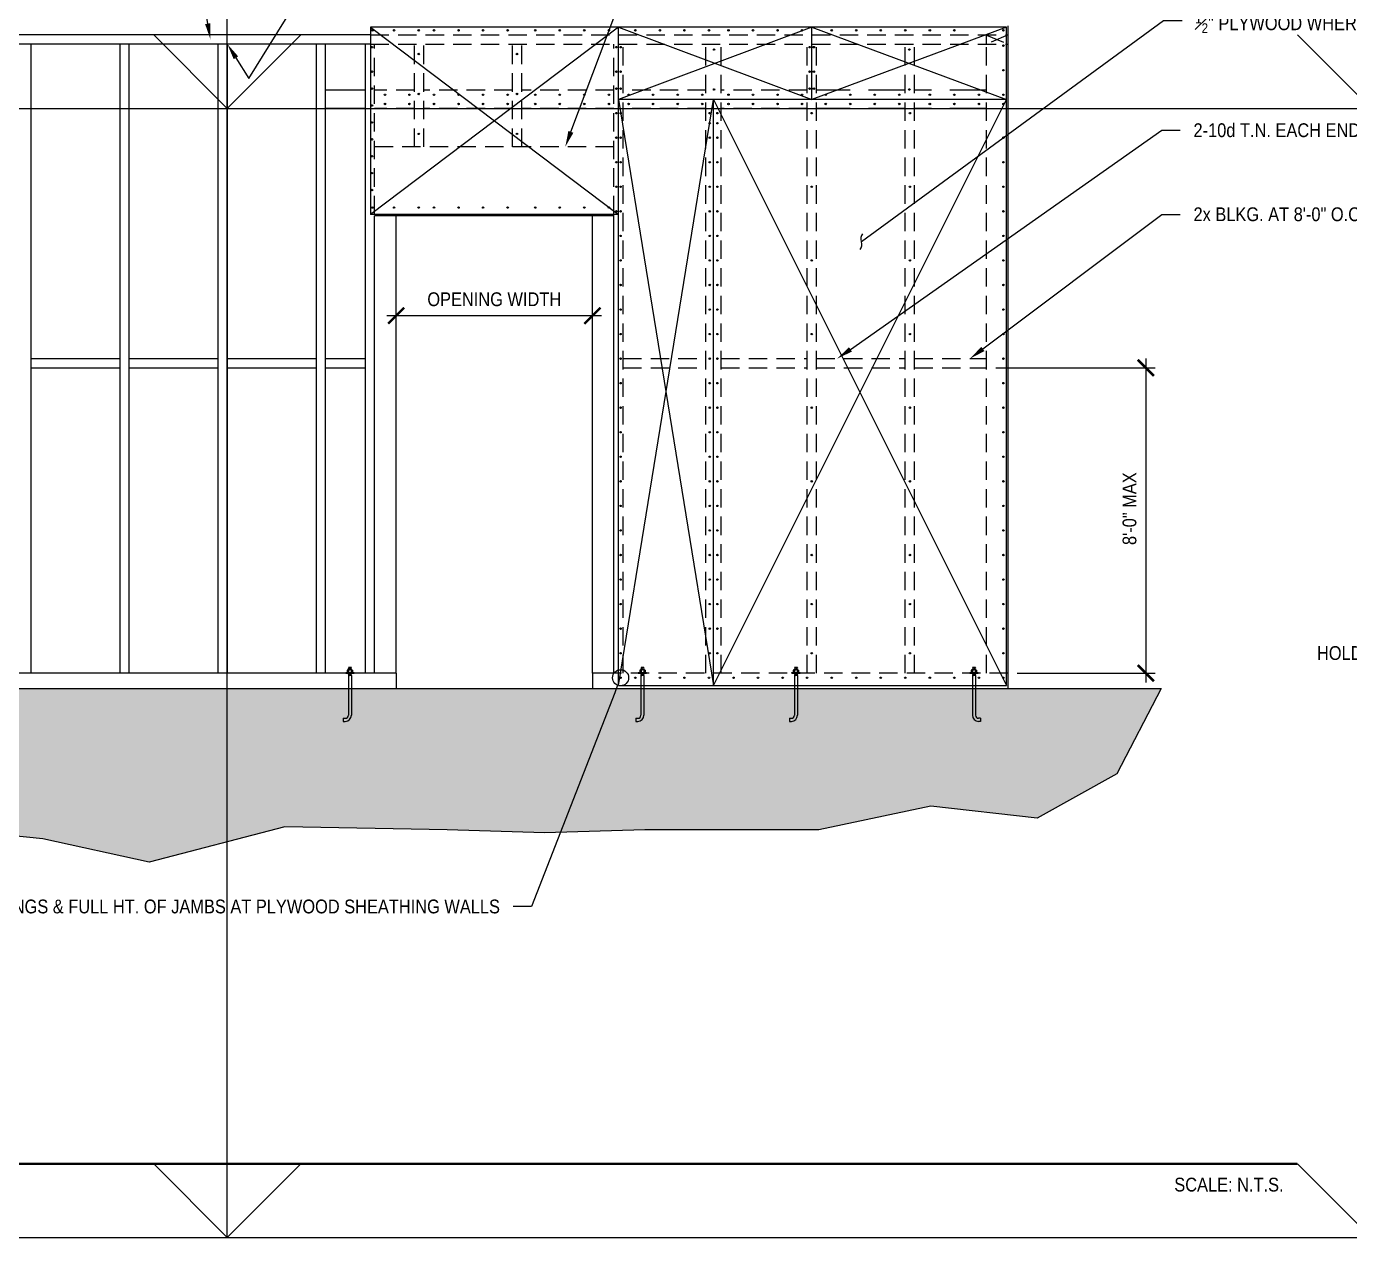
# Model space of a CAD drawing. Header units: inches. Extents: x -16404 to 14624, y -1591 to 16152.
# Drawn here: x -8974.7 to -8759, y 3552 to 3749.3 of the extents above; entities that cross this region are included whole.
import ezdxf
from ezdxf import colors
from ezdxf.entities.mleader import LeaderData, LeaderLine
from ezdxf.enums import TextEntityAlignment as Align
from ezdxf.math import Vec2, Vec3

# ---------------------------------------------------------------- set-up
doc = ezdxf.new("R2010")
doc.units = ezdxf.units.IN
doc.header["$LTSCALE"] = 24
doc.header["$MEASUREMENT"] = 0
for name, pattern in [('DASHED2', [0.375, 0.25, -0.125]), ('HIDDEN', [0.375, 0.25, -0.125]), ('HIDDEN2', [0.1875, 0.125, -0.0625])]:
    doc.linetypes.add(name, pattern=pattern)
doc.layers.get('0').update_dxf_attribs({"linetype": 'CONTINUOUS'})
doc.layers.get('DefPoints').update_dxf_attribs({"color": 251, "linetype": 'CONTINUOUS'})
doc.layers.add('NON-PLOT', color=253, linetype='CONTINUOUS', plot=False)
doc.layers.add('S-ANNO-GRID-NONPLOT', color=251, linetype='CONTINUOUS', plot=False)
for name, color, linetype in [('S-ANNO-DIMS', 2, 'CONTINUOUS'), ('S-ANNO-NOTE', 4, 'CONTINUOUS'), ('S-CONC', 4, 'CONTINUOUS'), ('S-SIMPSON', 2, 'CONTINUOUS'), ('S-WOOD', 3, 'CONTINUOUS')]:
    doc.layers.add(name, color=color, linetype=linetype)
doc.layers.add('S-HATCH2', color=2, linetype='CONTINUOUS', transparency=0.5)
doc.styles.add('Arial', font='arial.ttf', dxfattribs={"width": 0.85})
doc.dimstyles.new('DIM-24$0', dxfattribs={"dimscale": 24, "dimtxt": 0.09375, "dimasz": 0.109375, "dimexe": 0.0625, "dimexo": 0.0625, "dimgap": 0.0625, "dimtad": 1, "dimdec": 4, "dimzin": 11, "dimdsep": 46, "dimlunit": 4, "dimtxsty": 'Arial', "dimblk": 'ARCHTICK', "dimblk1": 'ARCHTICK', "dimblk2": 'ARCHTICK', "dimsah": 1, "dimcen": 0.125, "dimdle": 0.0625, "dimclrd": 256, "dimclre": 256, "dimclrt": 4, "dimadec": 0, "dimazin": 0, "dimtfac": 1, "dimtdec": 4, "dimtmove": 0, "dimatfit": 3, "dimldrblk": 'ARCHTICK', "dimfxl": 1, "dimfrac": 1, "dimtolj": 1, "dimtzin": 11, "dimarcsym": 0})

# ---------------------------------------------------------------- blocks, each defined once
blk = doc.blocks.new('_ARCHTICK')
at = {"color": 0, "linetype": 'ByBlock', "const_width": 0.15}
blk.add_lwpolyline([(-0.5, -0.5), (0.5, 0.5)], dxfattribs=at)
blk = doc.blocks.new('*D2150')
at = {"layer": 'DefPoints', "color": 0, "transparency": 16777216}
for p in [(-8818.19, 3693.72), (-8814.69, 3643.97), (-8792.24, 3643.97)]:
    blk.add_point(p, dxfattribs=at)
at = {"layer": 'S-ANNO-DIMS', "lineweight": -2, "transparency": 16777216}
for p, q in [((-8792.24, 3695.22), (-8792.24, 3642.47)), ((-8816.69, 3693.72), (-8790.74, 3693.72)), ((-8813.19, 3643.97), (-8790.74, 3643.97))]:
    blk.add_line(p, q, dxfattribs=at)
at = {"layer": 'S-ANNO-DIMS', "lineweight": -2, "transparency": 16777216, "xscale": 2.625, "yscale": 2.625, "zscale": 2.625}
for p, rotation in [((-8792.24, 3693.72), 90), ((-8792.24, 3643.97), 270)]:
    blk.add_blockref('_ARCHTICK', p, dxfattribs=dict(at, rotation=rotation))
at = {"layer": 'S-ANNO-DIMS', "color": 4, "transparency": 16777216, "insert": (-8794.89, 3670.77), "char_height": 2.25, "attachment_point": 5, "rotation": 90, "style": 'Arial'}
blk.add_mtext('\\A1;8\'-0" MAX', dxfattribs=at)
blk = doc.blocks.new('*D2152')
at = {"layer": 'DefPoints', "color": 0, "transparency": 16777216}
for p in [(-8914.44, 3702.22), (-8882.44, 3702.22), (-8882.44, 3702.22)]:
    blk.add_point(p, dxfattribs=at)
at = {"layer": 'S-ANNO-DIMS', "lineweight": -2, "transparency": 16777216}
blk.add_line((-8915.94, 3702.22), (-8880.94, 3702.22), dxfattribs=at)
at = {"layer": 'S-ANNO-DIMS', "lineweight": -2, "transparency": 16777216, "xscale": 2.625, "yscale": 2.625, "zscale": 2.625, "rotation": 180}
blk.add_blockref('_ARCHTICK', (-8914.44, 3702.22), dxfattribs=at)
at = {"layer": 'S-ANNO-DIMS', "lineweight": -2, "transparency": 16777216, "xscale": 2.625, "yscale": 2.625, "zscale": 2.625}
blk.add_blockref('_ARCHTICK', (-8882.44, 3702.22), dxfattribs=at)
at = {"layer": 'S-ANNO-DIMS', "color": 4, "transparency": 16777216, "insert": (-8898.44, 3704.88), "char_height": 2.25, "attachment_point": 5, "style": 'Arial'}
blk.add_mtext('\\A1;OPENING WIDTH', dxfattribs=at)
blk = doc.blocks.new('*U300')
at = {"const_width": 0.375}
blk.add_lwpolyline([(9, 0), (348.84, 0)], dxfattribs=at)
at = {"style": 'Arial', "width": 0.85}
for tag, p in [('DWG_TITLE_1', (15, 12.38)), ('DWG_TITLE_2', (15, 4.88))]:
    blk.add_attdef(tag, text='', height=5.25, dxfattribs=at).set_placement(p, align=Align.MIDDLE_LEFT)
blk.add_attdef('#', text='', height=6, dxfattribs=at).set_placement((0, 0), align=Align.MIDDLE_CENTER)
blk.add_attdef('SCALE', text='', height=2.25, dxfattribs=at).set_placement((346.59, -2.25), align=Align.TOP_RIGHT)
blk = doc.blocks.new('_DotBlank')
at = {"color": 0, "lineweight": -2}
blk.add_line((-0.5, 0), (-1, 0), dxfattribs=at)
blk.add_circle((0, 0), 0.5, dxfattribs=at)
blk = doc.blocks.new('_Integral')
at = {"color": 0, "linetype": 'ByBlock', "lineweight": -2}
for centre, start, end in [((0.445, -0.091), 102, 168), ((-0.445, 0.091), 282, 348)]:
    blk.add_arc(centre, 0.454, start, end, dxfattribs=at)
blk = doc.blocks.new('Se_24x36_DETAILS_GRID')
for p, q in [((7.7674, 7.6667), (7.7674, 15.3333)), ((7.7674, 7.6667), (8.2674, 8.1667)), ((0, 7.6667), (7.7674, 7.6667)), ((7.7674, 7.6667), (15.5348, 7.6667)), ((7.7674, 0), (7.7674, 7.6667)), ((7.7674, 0), (8.2674, 0.5)), ((0, 0), (7.7674, 0)), ((7.7674, 0), (15.5348, 0))]:
    blk.add_line(p, q)
at = {"linetype": 'DASHED2', "ltscale": 0.5}
for p, q in [((7.7674, 7.6667), (7.2674, 8.1667)), ((15.5348, 7.6667), (15.0348, 8.1667)), ((7.7674, 0), (7.2674, 0.5)), ((15.5348, 0), (15.0348, 0.5))]:
    blk.add_line(p, q, dxfattribs=at)

msp = doc.modelspace()

# ---------------------------------------------------------------- hatches: boundary and pattern name
at = {"layer": 'S-HATCH2'}
h = msp.add_hatch(dxfattribs=at)
h.set_pattern_fill('AR-CONC', color=256, scale=1.5, style=0)
h.set_pattern_definition([(50, (-14074.126, 1122.881), (10.758903, -0.941282), [1.125, -12.375]), (355, (-14074.126, 1122.881), (-2.08127, 11.282882), [0.9, -9.9]), (100.45144, (-14073.229, 1122.802), (8.677633, 10.3416), [0.956103, -10.517132]), (46.1842, (-14074.126, 1125.881), (16.00862, -2.48279), [1.6875, -18.5625]), (96.63564, (-14072.792, 1125.674), (14.01993, 14.61178), [1.434155, -15.775706]), (351.18416, (-14074.126, 1125.88), (14.01993, 14.61178), [1.35, -14.85]), (21, (-14072.626, 1125.131), (8.953606, -6.039283), [1.125, -12.375]), (326, (-14072.626, 1125.131), (3.64973, 10.87725), [0.9, -9.9]), (71.45144, (-14071.88, 1124.627), (12.603336, 4.837967), [0.956103, -10.517132]), (37.5, (-14074.126, 1122.8807), (0.1823978, 4.9934078), [0, -9.78, 0, -10.05, 0, -9.9375]), (7.5, (-14074.126, 1122.881), (3.946043, 5.9161757), [0, -5.73, 0, -9.555, 0, -3.7875]), (327.5, (-14077.471, 1122.8807), (8.0073365, -0.338323), [0, -3.75, 0, -11.7, 0, -15.525]), (317.5, (-14078.971, 1122.881), (8.7477925, 1.501575), [0, -4.875, 0, -7.77, 0, -11.025])])
h.paths.add_polyline_path([(-9064.88739, 3641.46955), (-9064.88739, 3621.03671), (-9059.08073, 3624.20176), (-9042.72836, 3622.75991), (-9030.70456, 3617.47315), (-9016.75696, 3620.35684), (-9001.84744, 3620.35684), (-8986.45698, 3618.43438), (-8972.02842, 3616.99253), (-8954.71415, 3613.14761), (-8932.59035, 3618.91499), (-8906.13799, 3618.43438), (-8890.26658, 3617.95376), (-8873.91421, 3618.43438), (-8845.53804, 3618.43438), (-8827.26187, 3622.2793), (-8809.94759, 3620.35684), (-8796.96189, 3627.56607), (-8789.71888, 3641.46955)])

# ---------------------------------------------------------------- linework, layer by layer
at = {"layer": 'NON-PLOT', "transparency": 33554495}
msp.add_lwpolyline([(-8789.71888, 3641.46955), (-8796.96189, 3627.56607), (-8809.94759, 3620.35684), (-8827.26187, 3622.2793), (-8845.53804, 3618.43438), (-8859.9666, 3618.43438), (-8873.91421, 3618.43438), (-8890.26658, 3617.95376), (-8906.13799, 3618.43438), (-8932.59035, 3618.91499), (-8954.71415, 3613.14761), (-8972.02842, 3616.99253), (-8986.45698, 3618.43438), (-9001.84744, 3620.35684), (-9016.75696, 3620.35684), (-9030.70456, 3617.47315), (-9042.72836, 3622.75991), (-9059.08073, 3624.20176), (-9064.88739, 3621.03671), (-9064.88739, 3754.31196)], dxfattribs=at)
at = {"layer": 'S-CONC'}
msp.add_line((-9064.88739, 3641.46955), (-8789.71888, 3641.46955), dxfattribs=at)
at = {"layer": 'S-SIMPSON'}
for p, q in [((-8922.16613, 3644.84104), (-8922.22944, 3644.73304)), ((-8922.22944, 3644.73304), (-8922.16613, 3644.62504)), ((-8922.19232, 3644.88573), (-8922.16613, 3644.84104)), ((-8921.73039, 3644.88573), (-8922.19232, 3644.88573)), ((-8921.73039, 3644.88573), (-8921.7937, 3644.77773)), ((-8921.7937, 3644.77773), (-8921.73039, 3644.66973)), ((-8921.73039, 3644.66973), (-8921.76019, 3644.61759)), ((-8874.48066, 3644.84104), (-8874.54397, 3644.73304)), ((-8874.54397, 3644.73304), (-8874.48066, 3644.62504)), ((-8874.50685, 3644.88573), (-8874.48066, 3644.84104)), ((-8874.04492, 3644.88573), (-8874.50685, 3644.88573)), ((-8874.04492, 3644.88573), (-8874.10823, 3644.77773)), ((-8874.10823, 3644.77773), (-8874.04492, 3644.66973)), ((-8874.04492, 3644.66973), (-8874.07472, 3644.61759)), ((-8849.45578, 3644.84104), (-8849.51909, 3644.73304)), ((-8849.51909, 3644.73304), (-8849.45578, 3644.62504)), ((-8849.48198, 3644.88573), (-8849.45578, 3644.84104)), ((-8849.02005, 3644.88573), (-8849.48198, 3644.88573)), ((-8849.02005, 3644.88573), (-8849.08336, 3644.77773)), ((-8849.08336, 3644.77773), (-8849.02005, 3644.66973)), ((-8849.02005, 3644.66973), (-8849.04984, 3644.61759)), ((-8820.44041, 3644.84104), (-8820.50372, 3644.73304)), ((-8820.50372, 3644.73304), (-8820.44041, 3644.62504)), ((-8820.00467, 3644.88573), (-8820.4666, 3644.88573)), ((-8820.4666, 3644.88573), (-8820.44041, 3644.84104)), ((-8820.00467, 3644.88573), (-8820.06798, 3644.77773)), ((-8820.06798, 3644.77773), (-8820.00467, 3644.66973)), ((-8820.00467, 3644.66973), (-8820.03447, 3644.61759)), ((-8922.65285, 3643.96955), (-8922.65285, 3644.05463)), ((-8922.65285, 3644.05463), (-8921.30256, 3644.05463)), ((-8922.65285, 3643.96955), (-8921.30256, 3643.96955)), ((-8922.4105, 3644.46526), (-8922.4105, 3644.05463)), ((-8921.65311, 3644.48742), (-8922.3023, 3644.48742)), ((-8922.16613, 3644.62504), (-8922.22944, 3644.51704)), ((-8922.22944, 3644.51704), (-8922.21208, 3644.48742)), ((-8922.17036, 3643.96955), (-8922.22944, 3643.8653)), ((-8922.22944, 3643.8653), (-8922.16613, 3643.75729)), ((-8922.16613, 3643.75729), (-8922.22502, 3643.65684)), ((-8922.22502, 3643.65684), (-8922.22502, 3637.10174)), ((-8922.1941, 3644.46526), (-8922.1941, 3644.05463)), ((-8921.76019, 3644.61759), (-8921.7937, 3644.56173)), ((-8921.7937, 3644.56173), (-8921.75015, 3644.48742)), ((-8921.75879, 3643.96955), (-8921.7937, 3643.90999)), ((-8921.7937, 3643.90999), (-8921.73039, 3643.80198)), ((-8921.73039, 3643.80198), (-8921.7937, 3643.69398)), ((-8921.7937, 3643.69398), (-8921.73039, 3643.58598)), ((-8921.76131, 3644.46526), (-8921.76131, 3644.05463)), ((-8921.73039, 3643.58598), (-8921.73039, 3637.10174)), ((-8921.54491, 3644.46526), (-8921.54491, 3644.05463)), ((-8921.30256, 3643.96955), (-8921.30256, 3644.05463)), ((-8874.96738, 3643.96955), (-8874.96738, 3644.05463)), ((-8874.96738, 3644.05463), (-8873.61709, 3644.05463)), ((-8874.96738, 3643.96955), (-8873.61709, 3643.96955)), ((-8874.72503, 3644.46526), (-8874.72503, 3644.05463)), ((-8873.96764, 3644.48742), (-8874.61683, 3644.48742)), ((-8874.48066, 3644.62504), (-8874.54397, 3644.51704)), ((-8874.54397, 3644.51704), (-8874.52661, 3644.48742)), ((-8874.48489, 3643.96955), (-8874.54397, 3643.8653)), ((-8874.54397, 3643.8653), (-8874.48066, 3643.75729)), ((-8874.48066, 3643.75729), (-8874.53955, 3643.65684)), ((-8874.53955, 3643.65684), (-8874.53955, 3637.10174)), ((-8874.50863, 3644.46526), (-8874.50863, 3644.05463)), ((-8874.07472, 3644.61759), (-8874.10823, 3644.56173)), ((-8874.10823, 3644.56173), (-8874.06468, 3644.48742)), ((-8874.07332, 3643.96955), (-8874.10823, 3643.90999)), ((-8874.10823, 3643.90999), (-8874.04492, 3643.80198)), ((-8874.04492, 3643.80198), (-8874.10823, 3643.69398)), ((-8874.10823, 3643.69398), (-8874.04492, 3643.58598)), ((-8874.07584, 3644.46526), (-8874.07584, 3644.05463)), ((-8874.04492, 3643.58598), (-8874.04492, 3637.10174)), ((-8873.85944, 3644.46526), (-8873.85944, 3644.05463)), ((-8873.61709, 3643.96955), (-8873.61709, 3644.05463)), ((-8849.9425, 3643.96955), (-8849.9425, 3644.05463)), ((-8849.9425, 3644.05463), (-8848.59221, 3644.05463)), ((-8849.9425, 3643.96955), (-8848.59221, 3643.96955)), ((-8849.70015, 3644.46526), (-8849.70015, 3644.05463)), ((-8848.94276, 3644.48742), (-8849.59195, 3644.48742)), ((-8849.45578, 3644.62504), (-8849.51909, 3644.51704)), ((-8849.51909, 3644.51704), (-8849.50173, 3644.48742)), ((-8849.46001, 3643.96955), (-8849.51909, 3643.8653)), ((-8849.51909, 3643.8653), (-8849.45578, 3643.75729)), ((-8849.45578, 3643.75729), (-8849.51467, 3643.65684)), ((-8849.51467, 3643.65684), (-8849.51467, 3637.10174)), ((-8849.48375, 3644.46526), (-8849.48375, 3644.05463)), ((-8849.04984, 3644.61759), (-8849.08336, 3644.56173)), ((-8849.08336, 3644.56173), (-8849.0398, 3644.48742)), ((-8849.04844, 3643.96955), (-8849.08336, 3643.90999)), ((-8849.08336, 3643.90999), (-8849.02005, 3643.80198)), ((-8849.02005, 3643.80198), (-8849.08336, 3643.69398)), ((-8849.08336, 3643.69398), (-8849.02005, 3643.58598)), ((-8849.05096, 3644.46526), (-8849.05096, 3644.05463)), ((-8849.02005, 3643.58598), (-8849.02005, 3637.10174)), ((-8848.83456, 3644.46526), (-8848.83456, 3644.05463)), ((-8848.59221, 3643.96955), (-8848.59221, 3644.05463)), ((-8820.92713, 3644.05463), (-8819.57684, 3644.05463)), ((-8820.92713, 3643.96955), (-8820.92713, 3644.05463)), ((-8820.92713, 3643.96955), (-8819.57684, 3643.96955)), ((-8820.68478, 3644.46526), (-8820.68478, 3644.05463)), ((-8819.92739, 3644.48742), (-8820.57658, 3644.48742)), ((-8820.44041, 3644.62504), (-8820.50372, 3644.51704)), ((-8820.50372, 3644.51704), (-8820.48636, 3644.48742)), ((-8820.44464, 3643.96955), (-8820.50372, 3643.8653)), ((-8820.50372, 3643.8653), (-8820.44041, 3643.75729)), ((-8820.44041, 3643.75729), (-8820.4993, 3643.65684)), ((-8820.4993, 3643.65684), (-8820.4993, 3637.10174)), ((-8820.46838, 3644.46526), (-8820.46838, 3644.05463)), ((-8820.03447, 3644.61759), (-8820.06798, 3644.56173)), ((-8820.06798, 3644.56173), (-8820.02443, 3644.48742)), ((-8820.03307, 3643.96955), (-8820.06798, 3643.90999)), ((-8820.06798, 3643.90999), (-8820.00467, 3643.80198)), ((-8820.00467, 3643.80198), (-8820.06798, 3643.69398)), ((-8820.06798, 3643.69398), (-8820.00467, 3643.58598)), ((-8820.03559, 3644.46526), (-8820.03559, 3644.05463)), ((-8820.00467, 3643.58598), (-8820.00467, 3637.10174)), ((-8819.81919, 3644.46526), (-8819.81919, 3644.05463)), ((-8819.57684, 3643.96955), (-8819.57684, 3644.05463)), ((-8923.04939, 3636.60712), (-8922.71964, 3636.60712)), ((-8923.04939, 3636.60712), (-8923.04939, 3636.11249)), ((-8923.04939, 3636.11249), (-8922.71964, 3636.11249)), ((-8875.36392, 3636.60712), (-8875.03417, 3636.60712)), ((-8875.36392, 3636.60712), (-8875.36392, 3636.11249)), ((-8875.36392, 3636.11249), (-8875.03417, 3636.11249)), ((-8850.33904, 3636.60712), (-8850.33904, 3636.11249)), ((-8850.33904, 3636.60712), (-8850.00929, 3636.60712)), ((-8850.33904, 3636.11249), (-8850.00929, 3636.11249)), ((-8819.1803, 3636.60712), (-8819.51005, 3636.60712)), ((-8819.1803, 3636.11249), (-8819.51005, 3636.11249)), ((-8819.1803, 3636.60712), (-8819.1803, 3636.11249))]:
    msp.add_line(p, q, dxfattribs=at)
at = {"layer": 'S-SIMPSON', "color": 8}
for p, q in [((-8922.16613, 3644.84104), (-8922.05713, 3644.88573)), ((-8922.16613, 3644.62504), (-8921.7937, 3644.77773)), ((-8874.48066, 3644.84104), (-8874.37165, 3644.88573)), ((-8874.48066, 3644.62504), (-8874.10823, 3644.77773)), ((-8849.45578, 3644.84104), (-8849.34678, 3644.88573)), ((-8849.45578, 3644.62504), (-8849.08336, 3644.77773)), ((-8820.44041, 3644.84104), (-8820.3314, 3644.88573)), ((-8820.44041, 3644.62504), (-8820.06798, 3644.77773)), ((-8921.73039, 3643.58598), (-8922.22502, 3643.58598)), ((-8922.16613, 3643.75729), (-8921.7937, 3643.90999)), ((-8922.05713, 3643.58598), (-8921.7937, 3643.69398)), ((-8921.97493, 3644.48742), (-8921.7937, 3644.56173)), ((-8874.48066, 3643.75729), (-8874.10823, 3643.90999)), ((-8874.37165, 3643.58598), (-8874.10823, 3643.69398)), ((-8874.28946, 3644.48742), (-8874.10823, 3644.56173)), ((-8849.45578, 3643.75729), (-8849.08336, 3643.90999)), ((-8849.34678, 3643.58598), (-8849.08336, 3643.69398)), ((-8849.26459, 3644.48742), (-8849.08336, 3644.56173)), ((-8820.44041, 3643.75729), (-8820.06798, 3643.90999)), ((-8820.3314, 3643.58598), (-8820.06798, 3643.69398)), ((-8820.24921, 3644.48742), (-8820.06798, 3644.56173))]:
    msp.add_line(p, q, dxfattribs=at)
at = {"layer": 'S-SIMPSON', "color": 1}
for p, q in [((-8874.04492, 3643.58598), (-8874.53955, 3643.58598)), ((-8849.02005, 3643.58598), (-8849.51467, 3643.58598)), ((-8820.00467, 3643.58598), (-8820.4993, 3643.58598))]:
    msp.add_line(p, q, dxfattribs=at)
at = {"layer": 'S-SIMPSON'}
for centre, radius, start, end in [((-8922.3023, 3644.21221), 0.27521, 66.8491196, 113.1508804), ((-8921.9777, 3643.41983), 1.06759, 78.3052299, 101.6947701), ((-8921.65311, 3644.21221), 0.27521, 66.8491196, 113.1508804), ((-8874.61683, 3644.21221), 0.27521, 66.8491196, 113.1508804), ((-8874.29223, 3643.41983), 1.06759, 78.3052299, 101.6947701), ((-8873.96764, 3644.21221), 0.27521, 66.8491196, 113.1508804), ((-8849.59195, 3644.21221), 0.27521, 66.8491196, 113.1508804), ((-8849.26736, 3643.41983), 1.06759, 78.3052299, 101.6947701), ((-8848.94276, 3644.21221), 0.27521, 66.8491196, 113.1508804), ((-8820.57658, 3644.21221), 0.27521, 66.8491196, 113.1508804), ((-8820.25198, 3643.41983), 1.06759, 78.3052299, 101.6947701), ((-8819.92739, 3644.21221), 0.27521, 66.8491196, 113.1508804), ((-8922.71964, 3637.10174), 0.49462, 270, 0), ((-8922.71964, 3637.10174), 0.98925, 270, 0), ((-8875.03417, 3637.10174), 0.49462, 270, 0), ((-8875.03417, 3637.10174), 0.98925, 270, 0), ((-8850.00929, 3637.10174), 0.49462, 270, 0), ((-8850.00929, 3637.10174), 0.98925, 270, 0), ((-8819.51005, 3637.10174), 0.98925, 180, 270), ((-8819.51005, 3637.10174), 0.49462, 180, 270)]:
    msp.add_arc(centre, radius, start, end, dxfattribs=at)
at = {"layer": 'S-WOOD', "color": 1}
for p, q in [((-8814.94134, 3749.21955), (-8918.6304, 3749.21955)), ((-8918.6304, 3749.21955), (-8878.19134, 3718.72839)), ((-8878.19134, 3749.21955), (-8918.6304, 3718.72839)), ((-8918.6304, 3749.21955), (-8918.6304, 3718.72839)), ((-8878.19134, 3641.96955), (-8878.19134, 3749.21955)), ((-8846.69134, 3749.21955), (-8878.19134, 3737.46955)), ((-8878.19134, 3749.21955), (-8846.69134, 3737.46955)), ((-8846.69134, 3749.21955), (-8814.94134, 3737.46955)), ((-8814.94134, 3749.21955), (-8846.69134, 3737.46955)), ((-8846.69134, 3737.46955), (-8846.69134, 3749.21955)), ((-8814.94134, 3641.96955), (-8814.94134, 3749.21955)), ((-8878.19134, 3737.46955), (-8862.69134, 3641.96955)), ((-8878.19134, 3641.96955), (-8862.69134, 3737.46955)), ((-8814.94134, 3737.46955), (-8878.19134, 3737.46955)), ((-8862.69134, 3641.96955), (-8814.94134, 3737.46955)), ((-8862.69134, 3737.46955), (-8814.94134, 3641.96955)), ((-8862.69134, 3641.96955), (-8862.69134, 3737.46955)), ((-8878.19134, 3718.72839), (-8918.6304, 3718.72839)), ((-8878.19134, 3641.96955), (-8814.94134, 3641.96955))]:
    msp.add_line(p, q, dxfattribs=at)
at = {"layer": 'S-WOOD'}
for p, q in [((-8814.69134, 3641.46955), (-8814.69134, 3749.46955)), ((-8918.6304, 3747.96955), (-9064.88739, 3747.96955)), ((-8918.6304, 3746.46955), (-9064.88739, 3746.46955)), ((-8973.94134, 3643.96955), (-8973.94134, 3746.46955)), ((-8959.44134, 3643.96955), (-8959.44134, 3746.46955)), ((-8957.94134, 3643.96955), (-8957.94134, 3746.46955)), ((-8943.44134, 3643.96955), (-8943.44134, 3746.46955)), ((-8941.94134, 3643.96955), (-8941.94134, 3746.46955)), ((-8927.44134, 3643.96955), (-8927.44134, 3746.46955)), ((-8925.94134, 3643.96955), (-8925.94134, 3746.46955)), ((-8919.44134, 3643.96955), (-8919.44134, 3746.46955)), ((-8818.19133, 3746.46955), (-8818.19133, 3747.93439)), ((-8919.44134, 3738.96955), (-8925.94134, 3738.96955)), ((-8919.44134, 3735.96955), (-8925.94134, 3735.96955)), ((-8878.94134, 3718.46953), (-8917.94134, 3718.46953)), ((-8917.94134, 3643.96955), (-8917.94134, 3718.46953)), ((-8914.44134, 3643.96955), (-8914.44134, 3718.46953)), ((-8882.44134, 3643.96955), (-8882.44134, 3718.46953)), ((-8878.94134, 3643.96955), (-8878.94134, 3718.72839)), ((-8973.94134, 3695.21955), (-8959.44134, 3695.21955)), ((-8957.94134, 3695.21955), (-8943.44134, 3695.21955)), ((-8941.94134, 3695.21955), (-8927.44134, 3695.21955)), ((-8925.94134, 3695.21955), (-8919.44134, 3695.21955)), ((-8973.94134, 3693.71955), (-8959.44134, 3693.71955)), ((-8957.94134, 3693.71955), (-8943.44134, 3693.71955)), ((-8941.94134, 3693.71955), (-8927.44134, 3693.71955)), ((-8925.94134, 3693.71955), (-8919.44134, 3693.71955)), ((-8915.44134, 3643.96955), (-9064.88739, 3643.96955)), ((-8914.44134, 3643.96955), (-8915.44134, 3643.96955)), ((-8914.44134, 3643.96955), (-8914.44134, 3641.46955)), ((-8878.19134, 3643.96955), (-8882.44134, 3643.96955)), ((-8882.44134, 3643.96955), (-8882.44134, 3641.46955))]:
    msp.add_line(p, q, dxfattribs=at)
at = {"layer": 'S-WOOD', "linetype": 'HIDDEN2'}
for p, q in [((-8918.6304, 3747.96955), (-8814.69134, 3747.96955)), ((-8918.6304, 3746.46955), (-8814.69134, 3746.46955)), ((-8917.94134, 3718.72839), (-8917.94134, 3746.46955)), ((-8911.44134, 3729.71953), (-8911.44134, 3746.46955)), ((-8909.94134, 3729.71953), (-8909.94134, 3746.46955)), ((-8895.44134, 3729.71953), (-8895.44134, 3746.46955)), ((-8893.94134, 3729.71953), (-8893.94134, 3746.46955)), ((-8878.94134, 3718.72839), (-8878.94134, 3746.46955)), ((-8877.44134, 3643.96955), (-8877.44134, 3746.46955)), ((-8863.94134, 3643.96955), (-8863.94134, 3746.46955)), ((-8861.44134, 3643.96955), (-8861.44134, 3746.46955)), ((-8847.44134, 3643.96955), (-8847.44134, 3746.46955)), ((-8845.94134, 3643.96955), (-8845.94134, 3746.46955)), ((-8831.44134, 3643.96955), (-8831.44134, 3746.46955)), ((-8829.94134, 3643.96955), (-8829.94134, 3746.46955)), ((-8814.69134, 3747.96955), (-8818.19133, 3746.46955)), ((-8818.19133, 3747.93439), (-8814.69134, 3746.46955)), ((-8818.19133, 3643.96955), (-8818.19133, 3746.46955)), ((-8911.44134, 3738.96955), (-8917.94134, 3738.96955)), ((-8895.44134, 3738.96955), (-8909.94134, 3738.96955)), ((-8878.94134, 3738.96955), (-8893.94134, 3738.96955)), ((-8863.94134, 3738.96955), (-8877.44134, 3738.96955)), ((-8847.44134, 3738.96955), (-8861.44134, 3738.96955)), ((-8911.44134, 3735.96955), (-8917.94134, 3735.96955)), ((-8895.44134, 3735.96955), (-8909.94134, 3735.96955)), ((-8878.94134, 3735.96955), (-8893.94134, 3735.96955)), ((-8863.94134, 3735.96955), (-8877.44134, 3735.96955)), ((-8847.44134, 3735.96955), (-8861.44134, 3735.96955)), ((-8878.94134, 3729.71953), (-8917.94134, 3729.71953)), ((-8877.44134, 3695.21955), (-8863.94134, 3695.21955)), ((-8861.44134, 3695.21955), (-8847.44134, 3695.21955)), ((-8845.94134, 3695.21955), (-8831.44134, 3695.21955)), ((-8829.94134, 3695.21955), (-8818.19133, 3695.21955)), ((-8877.44134, 3693.71955), (-8863.94134, 3693.71955)), ((-8861.44134, 3693.71955), (-8847.44134, 3693.71955)), ((-8845.94134, 3693.71955), (-8831.44134, 3693.71955)), ((-8829.94134, 3693.71955), (-8818.19133, 3693.71955)), ((-8814.69134, 3643.96955), (-8878.19134, 3643.96955))]:
    msp.add_line(p, q, dxfattribs=at)
at = {"layer": 'S-WOOD', "linetype": 'HIDDEN'}
for p, q in [((-8831.44134, 3738.96955), (-8845.94134, 3738.96955)), ((-8818.19133, 3738.96955), (-8829.94134, 3738.96955)), ((-8831.44134, 3735.96955), (-8845.94134, 3735.96955)), ((-8818.19133, 3735.96955), (-8829.94134, 3735.96955))]:
    msp.add_line(p, q, dxfattribs=at)
at = {"layer": 'S-WOOD', "color": 1}
for centre in [(-8918.28538, 3748.71955), (-8914.76041, 3748.71955), (-8910.76042, 3748.71955), (-8908.26041, 3748.71955), (-8904.26041, 3748.71955), (-8900.26041, 3748.71955), (-8896.26041, 3748.71955), (-8891.76041, 3748.71955), (-8887.76041, 3748.71955), (-8883.76041, 3748.71955), (-8879.76041, 3748.71955), (-8875.44132, 3748.71955), (-8871.44132, 3748.71955), (-8867.44132, 3748.71955), (-8863.44132, 3748.71955), (-8860.26041, 3748.71955), (-8856.26041, 3748.71955), (-8852.26041, 3748.71955), (-8848.26041, 3748.71955), (-8843.44133, 3748.71955), (-8839.44133, 3748.71955), (-8835.44133, 3748.71955), (-8831.44133, 3748.71955), (-8827.44133, 3748.71955), (-8823.44133, 3748.71955), (-8815.44134, 3748.71955), (-8918.35003, 3745.97338), (-8878.53264, 3745.97338), (-8877.85003, 3745.97338), (-8847.03264, 3745.97338), (-8846.35003, 3745.97338), (-8815.44134, 3746.21955), (-8910.74491, 3744.85058), (-8894.74491, 3744.85058), (-8862.60994, 3745.58326), (-8830.77946, 3745.58326), (-8918.35003, 3741.97338), (-8878.53264, 3741.97338), (-8877.85003, 3741.97338), (-8847.03264, 3741.97338), (-8846.35003, 3741.97338), (-8815.44134, 3742.21955), (-8918.35003, 3739.21953), (-8916.26041, 3738.21955), (-8912.26041, 3738.21955), (-8910.74491, 3738.3423), (-8908.26041, 3738.21955), (-8904.26041, 3738.21955), (-8900.26041, 3738.21955), (-8896.26041, 3738.21955), (-8894.74491, 3738.3423), (-8891.76041, 3738.21955), (-8887.76041, 3738.21955), (-8883.76041, 3738.21955), (-8879.76041, 3738.21955), (-8878.53264, 3739.21953), (-8877.85003, 3739.21953), (-8876.54293, 3738.21955), (-8872.54293, 3738.21955), (-8868.54293, 3738.21955), (-8864.54293, 3738.21955), (-8862.60994, 3739.07498), (-8860.26041, 3738.21955), (-8856.26041, 3738.21955), (-8852.26041, 3738.21955), (-8848.26041, 3738.21955), (-8847.03264, 3739.21953), (-8846.35003, 3739.21953), (-8844.41635, 3738.21955), (-8840.41635, 3738.21955), (-8836.41636, 3738.21955), (-8832.41636, 3738.21955), (-8830.77946, 3739.07498), (-8827.44133, 3738.21955), (-8823.44133, 3738.21955), (-8819.44133, 3738.21955), (-8815.44134, 3738.21955), (-8918.35003, 3736.46568), (-8916.26041, 3736.71955), (-8912.26041, 3736.71955), (-8908.26041, 3736.71955), (-8904.26041, 3736.71955), (-8900.26041, 3736.71955), (-8896.26041, 3736.71955), (-8891.76041, 3736.71955), (-8887.76041, 3736.71955), (-8883.76041, 3736.71955), (-8879.76041, 3736.71955), (-8878.53264, 3735.21953), (-8877.85003, 3735.21953), (-8876.54293, 3736.71955), (-8872.54293, 3736.71955), (-8868.54293, 3736.71955), (-8864.54293, 3736.71955), (-8863.31634, 3735.21953), (-8862.06634, 3735.21953), (-8860.26041, 3736.71955), (-8856.26041, 3736.71955), (-8852.26041, 3736.71955), (-8848.26041, 3736.71955), (-8846.69134, 3735.21953), (-8844.41635, 3736.71955), (-8840.41635, 3736.71955), (-8836.41636, 3736.71955), (-8832.41636, 3736.71955), (-8830.69134, 3735.21953), (-8827.44133, 3736.71955), (-8823.44133, 3736.71955), (-8819.44133, 3736.71955), (-8815.44134, 3736.71955), (-8918.35003, 3733.71183), (-8863.31634, 3733.58326), (-8862.06634, 3733.58326), (-8918.35003, 3730.95798), (-8910.74491, 3731.83402), (-8894.74491, 3731.83402), (-8878.53264, 3731.21953), (-8877.85003, 3731.21953), (-8863.31634, 3731.21953), (-8862.06634, 3731.21953), (-8815.44134, 3731.21953), (-8918.35003, 3728.20413), (-8878.53264, 3727.21953), (-8877.85003, 3727.21953), (-8863.31634, 3727.21953), (-8862.06634, 3727.21953), (-8815.44134, 3727.21953), (-8918.35003, 3725.45028), (-8918.35003, 3722.69643), (-8878.53264, 3723.21953), (-8877.85003, 3723.21953), (-8863.31634, 3723.21953), (-8862.06634, 3723.21953), (-8846.69134, 3723.21953), (-8830.69134, 3723.21953), (-8815.44134, 3723.21953), (-8918.28538, 3719.84226), (-8914.76041, 3719.84226), (-8910.76042, 3719.84226), (-8908.26041, 3719.84226), (-8904.26041, 3719.84226), (-8900.26041, 3719.84226), (-8896.26041, 3719.84226), (-8891.76041, 3719.84226), (-8887.76041, 3719.84226), (-8883.76041, 3719.84226), (-8879.76041, 3719.84226), (-8878.53264, 3719.21953), (-8877.85003, 3719.21953), (-8863.31634, 3719.21953), (-8862.06634, 3719.21953), (-8815.44134, 3719.21953), (-8877.85003, 3715.21953), (-8863.31634, 3715.21953), (-8862.06634, 3715.21953), (-8815.44134, 3715.21953), (-8877.85003, 3711.21953), (-8863.31634, 3711.21953), (-8862.06634, 3711.21953), (-8846.69134, 3711.21953), (-8830.69134, 3711.21953), (-8815.44134, 3711.21953), (-8877.85003, 3707.21954), (-8863.31634, 3707.21954), (-8862.06634, 3707.21954), (-8815.44134, 3707.21954), (-8877.85003, 3703.21954), (-8863.31634, 3703.21954), (-8862.06634, 3703.21954), (-8815.44134, 3703.21954), (-8877.85003, 3699.21954), (-8863.31634, 3699.21954), (-8862.06634, 3699.21954), (-8846.69134, 3699.21954), (-8830.69134, 3699.21954), (-8815.44134, 3699.21954), (-8877.85003, 3695.21954), (-8863.31634, 3695.21954), (-8862.06634, 3695.21954), (-8815.44134, 3695.21954), (-8877.85003, 3691.21954), (-8863.31634, 3691.21954), (-8862.06634, 3691.21954), (-8815.44134, 3691.21954), (-8877.85003, 3687.21954), (-8863.31634, 3687.21954), (-8862.06634, 3687.21954), (-8846.69134, 3687.21954), (-8830.69134, 3687.21954), (-8815.44134, 3687.21954), (-8877.85003, 3683.21954), (-8863.31634, 3683.21954), (-8862.06634, 3683.21954), (-8815.44134, 3683.21954), (-8877.85003, 3679.21954), (-8863.31634, 3679.21954), (-8862.06634, 3679.21954), (-8815.44134, 3679.21954), (-8877.85003, 3675.21954), (-8863.31634, 3675.21954), (-8862.06634, 3675.21954), (-8846.69134, 3675.21954), (-8830.69134, 3675.21954), (-8815.44134, 3675.21954), (-8877.85003, 3671.21954), (-8863.31634, 3671.21954), (-8862.06634, 3671.21954), (-8815.44134, 3671.21954), (-8877.85003, 3667.21955), (-8863.31634, 3667.21955), (-8862.06634, 3667.21955), (-8815.44134, 3667.21955), (-8877.85003, 3663.21955), (-8863.31634, 3663.21955), (-8862.06634, 3663.21955), (-8846.69134, 3663.21955), (-8830.69134, 3663.21955), (-8815.44134, 3663.21955), (-8877.85003, 3659.21955), (-8863.31634, 3659.21955), (-8862.06634, 3659.21955), (-8815.44134, 3659.21955), (-8877.85003, 3655.21955), (-8863.31634, 3655.21955), (-8862.06634, 3655.21955), (-8846.69134, 3655.21955), (-8830.69134, 3655.21955), (-8815.44134, 3655.21955), (-8877.85003, 3651.21955), (-8863.31634, 3651.21955), (-8862.06634, 3651.21955), (-8815.44134, 3651.21955), (-8877.85003, 3647.21955), (-8863.31634, 3647.21955), (-8862.06634, 3647.21955), (-8846.69134, 3647.21955), (-8830.69134, 3647.21955), (-8815.44134, 3647.21955), (-8877.85003, 3643.21955), (-8875.44132, 3643.21955), (-8871.44132, 3643.21955), (-8867.44132, 3643.21955), (-8863.44132, 3643.21955), (-8859.44132, 3643.21955), (-8855.44133, 3643.21955), (-8851.44133, 3643.21955), (-8847.44133, 3643.21955), (-8843.44133, 3643.21955), (-8839.44133, 3643.21955), (-8835.44133, 3643.21955), (-8831.44133, 3643.21955), (-8827.44133, 3643.21955), (-8823.44133, 3643.21955), (-8819.44133, 3643.21955), (-8815.44134, 3643.21955)]:
    msp.add_circle(centre, 0.11946, dxfattribs=at)

# ---------------------------------------------------------------- block references
at = {"layer": 'S-ANNO-GRID-NONPLOT', "xscale": 24, "yscale": 24, "zscale": 24}
msp.add_blockref('Se_24x36_DETAILS_GRID', (-9128.3678, 3552), dxfattribs=at)
at = {"layer": 'S-ANNO-NOTE'}
ref = msp.add_blockref('*U300', (-9116.3678, 3564), dxfattribs=at)
ref.add_attrib('SCALE', 'SCALE: N.T.S.', dxfattribs={"layer": '0', "height": 2.25, "style": 'Arial', "width": 0.85}).set_placement((-8769.7814, 3561.75), align=Align.TOP_RIGHT)

# ---------------------------------------------------------------- dimensions: what is measured, and where the dimension line sits
at = {"layer": 'S-ANNO-DIMS'}
dim = msp.add_linear_dim(base=(-8882.44134, 3702.21954), p1=(-8914.44134, 3702.21954), p2=(-8882.44134, 3702.21954), text='OPENING WIDTH', dimstyle='DIM-24$0', dxfattribs=at)
dim.commit()
dim.dimension.update_dxf_attribs({"geometry": '*D2152', "text_midpoint": (-8898.44134, 3704.88368)})
dim = msp.add_linear_dim(base=(-8792.23851, 3643.96955), p1=(-8818.19133, 3693.71955), p2=(-8814.69134, 3643.96955), angle=270, text='8\'-0" MAX', dimstyle='DIM-24$0', dxfattribs=at)
dim.commit()
dim.dimension.update_dxf_attribs({"geometry": '*D2150', "text_midpoint": (-8792.23851, 3670.76755), "dimtype": 160})

# ---------------------------------------------------------------- leaders
at = {"layer": 'S-ANNO-NOTE'}
ml = msp.add_multileader_mtext('Standard', dxfattribs=at)
ml.set_content('{\\C4;2-2x DOUBLE TOP PLATE}', color=4, style='Arial')
ml.set_leader_properties(color=2)
ml.build(insert=Vec2(0, 0))
ml.multileader.update_dxf_attribs({"dogleg_length": 0.36, "arrow_head_size": 2.625, "scale": 24})
ctx = ml.context
ctx.base_point, ctx.scale, ctx.char_height, ctx.arrow_head_size, ctx.landing_gap_size, ctx.plane_origin = Vec3(-8979.05906, 3770.33834), 24, 2.25, 2.625, 2.16, Vec3(-8909.22549, 4068.67316)
ctx.text_align_type = 2
notes = []
notes.append((ctx, [(0, (1, 1, 0), (-8948.7721, 3770.33834), (-1, 0), 3, [(0, [(-8944.69252, 3747.21955)], 0, [])])]))
ctx.mtext.insert, ctx.mtext.width, ctx.mtext.alignment, ctx.mtext.flow_direction = Vec3(-8953.9321, 3771.46334), 24.1980443, 3, 5
ml = msp.add_multileader_mtext('Standard', dxfattribs=at)
ml.set_content('{\\C4;2-16d T.N. STUDS TO TOP PLATE}', color=4, style='Arial')
ml.set_leader_properties(color=2)
ml.build(insert=Vec2(0, 0))
ml.multileader.update_dxf_attribs({"dogleg_length": 21.88349, "arrow_head_size": 2.625, "scale": 24})
ctx = ml.context
ctx.base_point, ctx.scale, ctx.char_height, ctx.arrow_head_size, ctx.landing_gap_size, ctx.plane_origin = Vec3(-8917.14162, 3770.33834), 24, 2.25, 2.625, 2.16, Vec3(-8974.65703, 4210.39939)
notes.append((ctx, [(0, (1, 1, 0), (-8920.14162, 3770.33834), (1, 0), 3, [(0, [(-8941.94134, 3746.46955), (-8938.45614, 3740.89264)], 0, [])])]))
ctx.mtext.insert, ctx.mtext.width, ctx.mtext.flow_direction = Vec3(-8914.98162, 3771.48253), 28.4878136, 5
ml = msp.add_multileader_mtext('Standard', dxfattribs=at)
ml.set_content('{\\C4;HEADER PER OPENING IN STUD WALL TYPICAL DETAIL U.O.N. }', color=4, style='Arial')
ml.set_leader_properties(color=2)
ml.build(insert=Vec2(0, 0))
ml.multileader.update_dxf_attribs({"dogleg_length": 0.36, "arrow_head_size": 2.625, "scale": 24})
ctx = ml.context
ctx.base_point, ctx.scale, ctx.char_height, ctx.arrow_head_size, ctx.landing_gap_size, ctx.plane_origin = Vec3(-8868.61742, 3770.33834), 24, 2.25, 2.625, 2.16, Vec3(-8915.32421, 4068.67316)
notes.append((ctx, [(0, (1, 1, 0), (-8871.61742, 3770.33834), (1, 0), 3, [(0, [(-8886.87203, 3729.71953)], 0, [])])]))
ctx.mtext.insert, ctx.mtext.width, ctx.mtext.flow_direction = Vec3(-8866.45742, 3771.48253), 28.8234122, 5
ml = msp.add_multileader_mtext('Standard', dxfattribs=at)
ml.set_content('\\A1;{\\H0.7x;\\C4;\\S1#2;\\H1.42857x;" PLYWOOD WHERE OCCURS PER PLAN & AT EXTERIOR}', color=4, style='Arial')
ml.set_leader_properties(color=2)
ml.set_arrow_properties(name='INTEGRAL')
ml.build(insert=Vec2(0, 0))
ml.multileader.update_dxf_attribs({"dogleg_length": 0.36, "arrow_head_size": 2.625, "scale": 24})
ctx = ml.context
ctx.base_point, ctx.scale, ctx.char_height, ctx.arrow_head_size, ctx.landing_gap_size, ctx.plane_origin = Vec3(-8786.33542, 3750.29755), 24, 2.25, 2.625, 2.16, Vec3(-8833.04221, 4048.63238)
notes.append((ctx, [(0, (1, 1, 0), (-8789.33542, 3750.29755), (1, 0), 3, [(0, [(-8838.60506, 3714.2852)], 0, [])])]))
ctx.mtext.insert, ctx.mtext.width, ctx.mtext.flow_direction = Vec3(-8784.17542, 3751.44174), 29.4027233, 5
ml = msp.add_multileader_mtext('Standard', dxfattribs=at)
ml.set_content('HDR', color=4, style='Arial')
ml.set_leader_properties(color=2)
ml.build(insert=Vec2(0, 0))
ml.multileader.update_dxf_attribs({"dogleg_length": 0.36, "arrow_head_size": 2.625, "scale": 24})
ctx = ml.context
ctx.base_point, ctx.scale, ctx.char_height, ctx.arrow_head_size, ctx.landing_gap_size, ctx.plane_origin = Vec3(-8536.36227, 3733.22799), 24, 2.25, 2.625, 2.16, Vec3(-8483.95515, 4031.56281)
ctx.text_align_type = 2
notes.append((ctx, [(0, (1, 1, 0), (-8523.50176, 3733.22799), (-1, 0), 3, [(0, [(-8521.56494, 3742.89111)], 0, [])])]))
ctx.mtext.insert, ctx.mtext.width, ctx.mtext.alignment, ctx.mtext.flow_direction = Vec3(-8528.66176, 3734.35299), 24.1980443, 3, 5
ml = msp.add_multileader_mtext('Standard', dxfattribs=at)
ml.set_content('2-10d T.N. EACH END OF BLK.', color=4, style='Arial')
ml.set_leader_properties(color=2)
ml.build(insert=Vec2(0, 0))
ml.multileader.update_dxf_attribs({"dogleg_length": 0.36, "arrow_head_size": 2.625, "scale": 24})
ctx = ml.context
ctx.base_point, ctx.scale, ctx.char_height, ctx.arrow_head_size, ctx.landing_gap_size, ctx.plane_origin = Vec3(-8786.62494, 3732.42171), 24, 2.25, 2.625, 2.16, Vec3(-8833.33172, 4030.75654)
notes.append((ctx, [(0, (1, 1, 0), (-8789.62494, 3732.42171), (1, 0), 3, [(0, [(-8842.52856, 3695.21955)], 0, [])])]))
ctx.mtext.insert, ctx.mtext.width, ctx.mtext.flow_direction = Vec3(-8784.46494, 3733.5659), 24.8531393, 5
ml = msp.add_multileader_mtext('Standard', dxfattribs=at)
ml.set_content('{\\C256;3x POST MIN @ HOLD-DOWN}', color=4, style='Arial')
ml.set_leader_properties(color=2)
ml.build(insert=Vec2(0, 0))
ml.multileader.update_dxf_attribs({"dogleg_length": 0.36, "arrow_head_size": 2.625, "scale": 24})
ctx = ml.context
ctx.base_point, ctx.scale, ctx.char_height, ctx.arrow_head_size, ctx.landing_gap_size, ctx.plane_origin = Vec3(-8535.48533, 3719.73835), 24, 2.25, 2.625, 2.16, Vec3(-8468.89492, 4018.07317)
ctx.text_align_type = 2
notes.append((ctx, [(0, (1, 1, 0), (-8508.44153, 3719.73835), (-1, 0), 3, [(0, [(-8505.56494, 3724.27462)], 0, [])])]))
ctx.mtext.insert, ctx.mtext.width, ctx.mtext.alignment, ctx.mtext.flow_direction = Vec3(-8513.60153, 3720.88253), 24.1980443, 3, 5
ml = msp.add_multileader_mtext('Standard', dxfattribs=at)
ml.set_content('2x BLKG. AT 8\'-0" O.C. MAX', color=4, style='Arial')
ml.set_leader_properties(color=2)
ml.build(insert=Vec2(0, 0))
ml.multileader.update_dxf_attribs({"dogleg_length": 0.36, "arrow_head_size": 2.625, "scale": 24})
ctx = ml.context
ctx.base_point, ctx.scale, ctx.char_height, ctx.arrow_head_size, ctx.landing_gap_size, ctx.plane_origin = Vec3(-8786.62494, 3718.72426), 24, 2.25, 2.625, 2.16, Vec3(-8833.33172, 4017.05908)
notes.append((ctx, [(0, (1, 1, 0), (-8789.62494, 3718.72426), (1, 0), 3, [(0, [(-8820.89252, 3695.21955)], 0, [])])]))
ctx.mtext.insert, ctx.mtext.width, ctx.mtext.flow_direction = Vec3(-8784.46494, 3719.86844), 24.8531393, 5
ml = msp.add_multileader_mtext('Standard', dxfattribs=at)
ml.set_content('{\\C256;3x BLKG @ OPENINGS W/ PLYWD}', color=4, style='Arial')
ml.set_leader_properties(color=2)
ml.build(insert=Vec2(0, 0))
ml.multileader.update_dxf_attribs({"dogleg_length": 0.36, "arrow_head_size": 2.625, "scale": 24})
ctx = ml.context
ctx.base_point, ctx.scale, ctx.char_height, ctx.arrow_head_size, ctx.landing_gap_size, ctx.plane_origin = Vec3(-8533.11154, 3703.2929), 24, 2.25, 2.625, 2.16, Vec3(-8468.26403, 4001.62772)
ctx.text_align_type = 2
notes.append((ctx, [(0, (1, 1, 0), (-8507.81064, 3703.2929), (-1, 0), 3, [(0, [(-8479.90879, 3697.05779)], 0, [])])]))
ctx.mtext.insert, ctx.mtext.width, ctx.mtext.alignment, ctx.mtext.flow_direction = Vec3(-8512.97064, 3704.4179), 27.7201309, 3, 5
ml = msp.add_multileader_mtext('Standard', dxfattribs=at)
ml.set_content('{\\C256;PROVIDE 4x POST CRIPPLE WHERE HD IN HDR OCCURS}', color=4, style='Arial')
ml.set_leader_properties(color=2)
ml.build(insert=Vec2(0, 0))
ml.multileader.update_dxf_attribs({"dogleg_length": 0.36, "arrow_head_size": 2.625, "scale": 24})
ctx = ml.context
ctx.base_point, ctx.scale, ctx.char_height, ctx.arrow_head_size, ctx.landing_gap_size, ctx.plane_origin = Vec3(-8532.07698, 3682.61788), 24, 2.25, 2.625, 2.16, Vec3(-8468.26403, 3974.10979)
ctx.text_align_type = 1
notes.append((ctx, [(1, (1, 1, 0), (-8532.43698, 3682.61788), (1, 0), 0.36, [(0, [(-8505.56494, 3689.72068)], 0, []), (1, [(-8537.56494, 3689.71401)], 0, [])])]))
ctx.mtext.insert, ctx.mtext.width, ctx.mtext.alignment, ctx.mtext.flow_direction = Vec3(-8520.36688, 3683.76207), 22.7306494, 2, 5
ml = msp.add_multileader_mtext('Standard', dxfattribs=at)
ml.set_content('{\\C256;HOLDOWN PER PLAN, TYP}', color=4, style='Arial')
ml.set_leader_properties(color=2)
ml.build(insert=Vec2(0, 0))
ml.multileader.update_dxf_attribs({"dogleg_length": 0.36, "arrow_head_size": 2.625, "scale": 24})
ctx = ml.context
ctx.base_point, ctx.scale, ctx.char_height, ctx.arrow_head_size, ctx.landing_gap_size, ctx.plane_origin = Vec3(-8751.85069, 3647.01894), 24, 2.25, 2.625, 2.16, Vec3(-8685.04372, 3945.35376)
ctx.text_align_type = 2
notes.append((ctx, [(0, (1, 1, 0), (-8724.59034, 3647.01894), (-1, 0), 3, [(0, [(-8701.57248, 3660.77791)], 0, [])])]))
ctx.mtext.insert, ctx.mtext.width, ctx.mtext.alignment, ctx.mtext.flow_direction = Vec3(-8729.75034, 3648.36648), 24.1980443, 3, 5
ml = msp.add_multileader_mtext('Standard', dxfattribs=at)
ml.set_content('{\\C256;HOLDOWNS IF INDICATED ON PLANS}', color=4, style='Arial')
ml.set_leader_properties(color=2)
ml.build(insert=Vec2(0, 0))
ml.multileader.update_dxf_attribs({"dogleg_length": 0.36, "arrow_head_size": 2.625, "scale": 24})
ctx = ml.context
ctx.base_point, ctx.scale, ctx.char_height, ctx.arrow_head_size, ctx.landing_gap_size, ctx.plane_origin = Vec3(-8672.72924, 3632.99168), 24, 2.25, 2.625, 2.16, Vec3(-8597.14675, 3928.66608)
ctx.text_align_type = 2
notes.append((ctx, [(0, (1, 1, 0), (-8646.7291, 3632.99168), (-1, 0), 3, [(1, [(-8619.19442, 3654.09701), (-8656.43858, 3655.6617)], 0, [])])]))
ctx.mtext.insert, ctx.mtext.width, ctx.mtext.alignment, ctx.mtext.flow_direction = Vec3(-8651.8891, 3634.13587), 24.1980443, 3, 5
ml = msp.add_multileader_mtext('Standard', dxfattribs=at)
ml.set_content('{\\C4;PROVIDE EDGE NAILING AT ALL EDGES OF OPENINGS & FULL HT. OF JAMBS AT PLYWOOD SHEATHING WALLS }', color=4, style='Arial')
ml.set_leader_properties(color=2)
ml.set_arrow_properties(name='DOTBLANK')
ml.build(insert=Vec2(0, 0))
ml.multileader.update_dxf_attribs({"dogleg_length": 0.36, "arrow_head_size": 2.625, "scale": 24})
ctx = ml.context
ctx.base_point, ctx.scale, ctx.char_height, ctx.arrow_head_size, ctx.landing_gap_size, ctx.plane_origin = Vec3(-8936.2849, 3605.92752), 24, 2.25, 2.625, 2.16, Vec3(-8852.42633, 3904.26234)
ctx.text_align_type = 2
notes.append((ctx, [(0, (1, 1, 0), (-8892.35344, 3605.92752), (-1, 0), 3, [(0, [(-8877.85003, 3643.21955)], 0, [])])]))
ctx.mtext.insert, ctx.mtext.width, ctx.mtext.alignment, ctx.mtext.flow_direction = Vec3(-8897.51344, 3607.0717), 37.2261729, 3, 5
for ctx, leaders in notes:
    for number, flags, end, landing, length, lines in leaders:
        leader = LeaderData()
        leader.index, (leader.has_last_leader_line, leader.has_dogleg_vector, leader.attachment_direction) = number, flags
        leader.last_leader_point, leader.dogleg_vector, leader.dogleg_length = Vec3(end), Vec3(landing), length
        for number, points, colour, breaks in lines:
            line = LeaderLine()
            line.index, line.vertices, line.color, line.breaks = number, Vec3.list(points), colors.encode_raw_color(colour), breaks
            leader.lines.append(line)
        ctx.leaders.append(leader)

doc.saveas('drawing.dxf')
